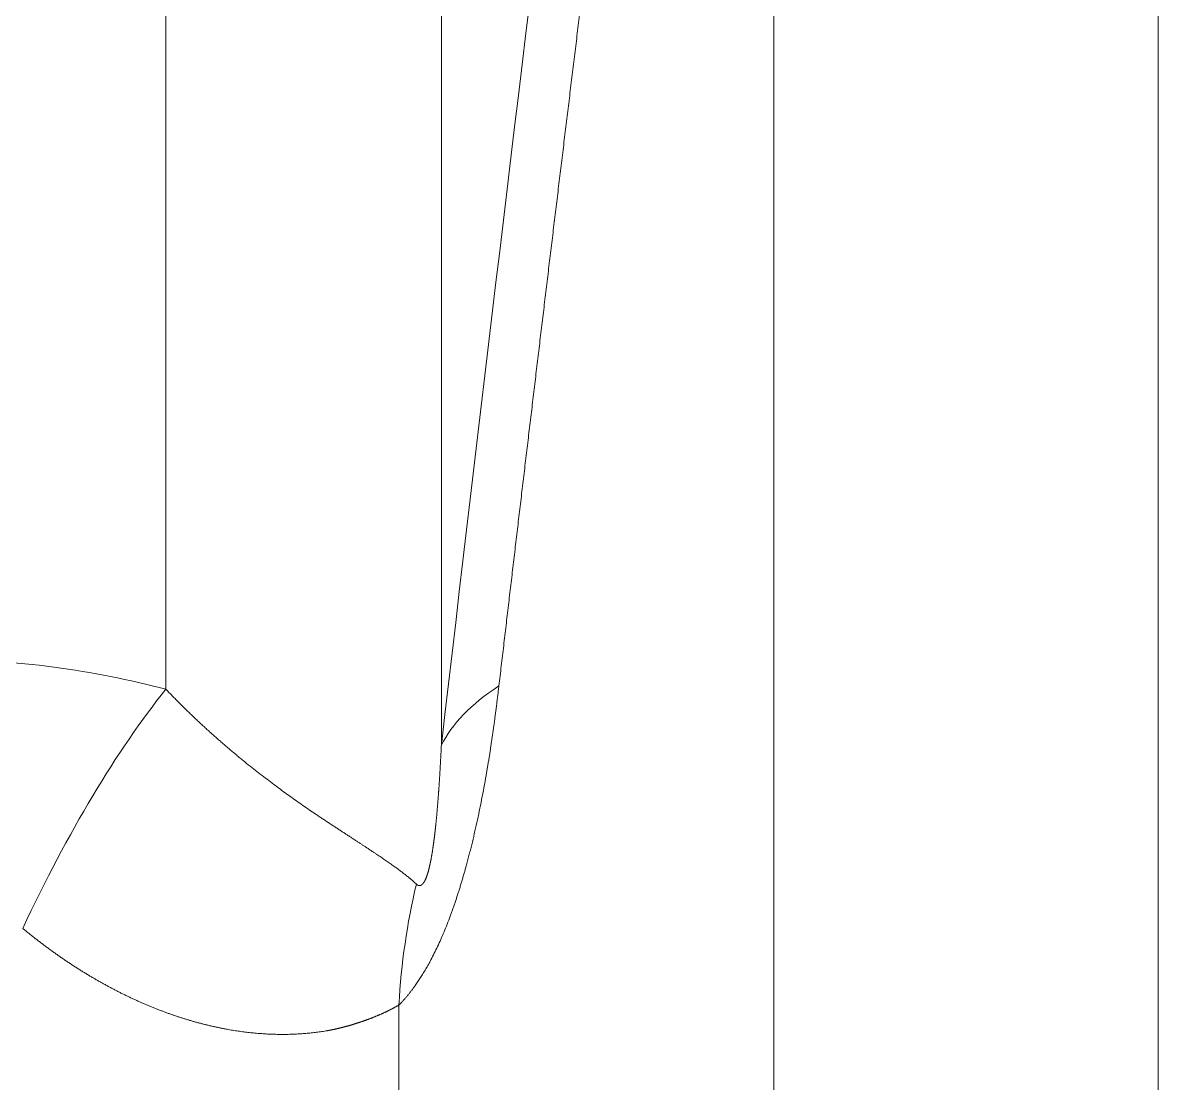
# Model space of a CAD drawing. Header units: millimetres. Extents: x 4664 to 8864, y -38 to 2932.
# Drawn here: x 7903.591 to 7907.12, y 2172.464 to 2175.758 of the extents above; entities that cross this region are included whole.
import ezdxf

# ---------------------------------------------------------------- set-up
doc = ezdxf.new("R2010")
doc.units = ezdxf.units.MM

msp = doc.modelspace()

# ---------------------------------------------------------------- linework, layer by layer
at = {"lineweight": 5}
for p, q in [((7904.0363, 2186.1942), (7904.0363, 2173.688)), ((7904.8924, 2173.5136), (7904.8924, 2182.7664)), ((7907.1203, 2178.5454), (7907.1203, 2157.2276)), ((7905.9256, 2157.6393), (7905.9256, 2178.1583)), ((7904.7604, 2172.7067), (7904.7604, 2154.3043))]:
    msp.add_line(p, q, dxfattribs=at)
for centre, major_axis, ratio, start_param, end_param in [((7913.5019, 2195.3371), (8.8397, 54.288), 0.099808, 1.878029, 2.000683), ((7907.4605, 2173.1237), (-2.5944, 0.3015), 0.315798, 5.91796, 6.172795), ((7904.0363, 2171.5485), (0.6646, 2.5259), 0.341532, 0.656404, 1.0773), ((7907.1497, 2172.124), (-1.8427, 1.851), 0.824618, 0.471585, 0.637602)]:
    msp.add_ellipse(centre, major_axis=major_axis, ratio=ratio, start_param=start_param, end_param=end_param, dxfattribs=at)
for points, knots in [([(7905.7931, 2179.4919), (7905.7916, 2179.4805), (7905.7886, 2179.4577), (7905.7842, 2179.4236), (7905.7797, 2179.3896), (7905.7752, 2179.3555), (7905.7708, 2179.3214), (7905.7663, 2179.2874), (7905.7619, 2179.2533), (7905.7574, 2179.2193), (7905.753, 2179.1853), (7905.7485, 2179.1513), (7905.7441, 2179.1174), (7905.7397, 2179.0834), (7905.7352, 2179.0495), (7905.7308, 2179.0156), (7905.7264, 2178.9816), (7905.722, 2178.9477), (7905.7176, 2178.9139), (7905.7132, 2178.88), (7905.7088, 2178.8462), (7905.7044, 2178.8123), (7905.7, 2178.7785), (7905.6956, 2178.7447), (7905.6913, 2178.7109), (7905.6869, 2178.6771), (7905.6825, 2178.6434), (7905.6782, 2178.6096), (7905.6738, 2178.5759), (7905.6694, 2178.5422), (7905.6651, 2178.5085), (7905.6607, 2178.4748), (7905.6564, 2178.4411), (7905.6521, 2178.4075), (7905.6477, 2178.3738), (7905.6434, 2178.3402), (7905.6391, 2178.3066), (7905.6348, 2178.273), (7905.6304, 2178.2394), (7905.6261, 2178.2059), (7905.6218, 2178.1723), (7905.6175, 2178.1388), (7905.6132, 2178.1053), (7905.6089, 2178.0718), (7905.6047, 2178.0383), (7905.6004, 2178.0048), (7905.5961, 2177.9714), (7905.5918, 2177.938), (7905.5876, 2177.9045), (7905.5833, 2177.8711), (7905.579, 2177.8377), (7905.5748, 2177.8044), (7905.5705, 2177.771), (7905.5663, 2177.7377), (7905.562, 2177.7043), (7905.5578, 2177.671), (7905.5536, 2177.6377), (7905.5493, 2177.6044), (7905.5451, 2177.5712), (7905.5409, 2177.5379), (7905.5367, 2177.5047), (7905.5325, 2177.4715), (7905.5283, 2177.4383), (7905.5241, 2177.4051), (7905.5199, 2177.3719), (7905.5157, 2177.3388), (7905.5115, 2177.3056), (7905.5073, 2177.2725), (7905.5031, 2177.2394), (7905.499, 2177.2063), (7905.4948, 2177.1732), (7905.4906, 2177.1402), (7905.4865, 2177.1071), (7905.4823, 2177.0741), (7905.4781, 2177.0411), (7905.474, 2177.0081), (7905.4699, 2176.9751), (7905.4657, 2176.9421), (7905.4616, 2176.9092), (7905.4575, 2176.8762), (7905.4533, 2176.8433), (7905.4492, 2176.8104), (7905.4451, 2176.7775), (7905.441, 2176.7447), (7905.4369, 2176.7118), (7905.4328, 2176.679), (7905.4287, 2176.6462), (7905.4246, 2176.6134), (7905.4205, 2176.5806), (7905.4164, 2176.5478), (7905.4124, 2176.5151), (7905.4083, 2176.4823), (7905.4042, 2176.4496), (7905.4001, 2176.4169), (7905.3961, 2176.3842), (7905.392, 2176.3515), (7905.388, 2176.3189), (7905.3839, 2176.2862), (7905.3799, 2176.2536), (7905.3758, 2176.221), (7905.3718, 2176.1884), (7905.3678, 2176.1558), (7905.3638, 2176.1233), (7905.3597, 2176.0907), (7905.3557, 2176.0582), (7905.3517, 2176.0257), (7905.3477, 2175.9932), (7905.3437, 2175.9607), (7905.3397, 2175.9283), (7905.3357, 2175.8958), (7905.3317, 2175.8634), (7905.3278, 2175.831), (7905.3238, 2175.7986), (7905.3198, 2175.7662), (7905.3158, 2175.7338), (7905.3119, 2175.7015), (7905.3079, 2175.6692), (7905.3039, 2175.6369), (7905.3, 2175.6046), (7905.2961, 2175.5723), (7905.2921, 2175.54), (7905.2882, 2175.5078), (7905.2842, 2175.4756), (7905.2803, 2175.4433), (7905.2764, 2175.4111), (7905.2725, 2175.379), (7905.2685, 2175.3468), (7905.2646, 2175.3147), (7905.2607, 2175.2825), (7905.2568, 2175.2504), (7905.2529, 2175.2183), (7905.249, 2175.1863), (7905.2452, 2175.1542), (7905.2413, 2175.1222), (7905.2374, 2175.0901), (7905.2335, 2175.0581), (7905.2296, 2175.0261), (7905.2258, 2174.9941), (7905.2219, 2174.9622), (7905.2181, 2174.9302), (7905.2142, 2174.8983), (7905.2104, 2174.8664), (7905.2065, 2174.8345), (7905.2027, 2174.8026), (7905.1989, 2174.7708), (7905.195, 2174.739), (7905.1912, 2174.7071), (7905.1874, 2174.6753), (7905.1836, 2174.6435), (7905.1798, 2174.6118), (7905.176, 2174.58), (7905.1721, 2174.5483), (7905.1684, 2174.5166), (7905.1646, 2174.4848), (7905.1608, 2174.4532), (7905.157, 2174.4215), (7905.1532, 2174.3898), (7905.1494, 2174.3582), (7905.1457, 2174.3266), (7905.1419, 2174.295), (7905.1381, 2174.2634), (7905.1344, 2174.2318), (7905.1306, 2174.2003), (7905.1269, 2174.1688), (7905.1231, 2174.1372), (7905.1194, 2174.1058), (7905.1157, 2174.0743), (7905.1119, 2174.0428), (7905.1082, 2174.0114), (7905.1045, 2173.9799), (7905.1008, 2173.9485), (7905.0971, 2173.9171), (7905.0934, 2173.8858), (7905.0897, 2173.8544), (7905.086, 2173.8231), (7905.0823, 2173.7917), (7905.0786, 2173.7604), (7905.0749, 2173.7292), (7905.0724, 2173.7083), (7905.0712, 2173.6979)], [0, 0, 0, 0, 0.00581, 0.011619, 0.017426, 0.023231, 0.029034, 0.034836, 0.040636, 0.046434, 0.05223, 0.058024, 0.063817, 0.069608, 0.075397, 0.081184, 0.08697, 0.092753, 0.098535, 0.104316, 0.110094, 0.11587, 0.121645, 0.127418, 0.133189, 0.138959, 0.144726, 0.150492, 0.156256, 0.162019, 0.167779, 0.173538, 0.179294, 0.185049, 0.190803, 0.196554, 0.202304, 0.208051, 0.213797, 0.219542, 0.225284, 0.231025, 0.236763, 0.2425, 0.248236, 0.253969, 0.2597, 0.26543, 0.271158, 0.276884, 0.282608, 0.288331, 0.294051, 0.29977, 0.305487, 0.311202, 0.316916, 0.322627, 0.328337, 0.334045, 0.339751, 0.345455, 0.351157, 0.356858, 0.362557, 0.368254, 0.373949, 0.379642, 0.385333, 0.391023, 0.396711, 0.402397, 0.408081, 0.413763, 0.419443, 0.425122, 0.430799, 0.436473, 0.442146, 0.447818, 0.453487, 0.459155, 0.46482, 0.470484, 0.476146, 0.481806, 0.487464, 0.493121, 0.498775, 0.504428, 0.510079, 0.515728, 0.521375, 0.52702, 0.532664, 0.538305, 0.543945, 0.549583, 0.555219, 0.560853, 0.566485, 0.572116, 0.577744, 0.583371, 0.588996, 0.594619, 0.60024, 0.605859, 0.611477, 0.617092, 0.622706, 0.628318, 0.633927, 0.639535, 0.645142, 0.650746, 0.656348, 0.661949, 0.667547, 0.673144, 0.678739, 0.684332, 0.689923, 0.695512, 0.7011, 0.706685, 0.712269, 0.717851, 0.72343, 0.729008, 0.734584, 0.740159, 0.745731, 0.751301, 0.75687, 0.762436, 0.768001, 0.773564, 0.779125, 0.784684, 0.790241, 0.795796, 0.80135, 0.806901, 0.812451, 0.817998, 0.823544, 0.829088, 0.83463, 0.84017, 0.845708, 0.851244, 0.856779, 0.862311, 0.867842, 0.87337, 0.878897, 0.884422, 0.889945, 0.895466, 0.900985, 0.906502, 0.912017, 0.91753, 0.923042, 0.928551, 0.934059, 0.939564, 0.945068, 0.95057, 0.95607, 0.961568, 0.967064, 0.972558, 0.97805, 0.983541, 0.989029, 0.994515, 1, 1, 1, 1]), ([(7902.6115, 2173.688), (7902.8363, 2173.7472), (7903.0799, 2173.7808), (7903.5687, 2173.7808), (7903.8117, 2173.7471), (7904.0363, 2173.688)], [0, 0, 0, 0, 0.5, 0.5, 1, 1, 1, 1]), ([(7905.0712, 2173.6979), (7905.0709, 2173.6953), (7905.0703, 2173.6902), (7905.0694, 2173.6825), (7905.0685, 2173.6749), (7905.0676, 2173.6673), (7905.0666, 2173.6597), (7905.0657, 2173.6522), (7905.0648, 2173.6447), (7905.0638, 2173.6372), (7905.0629, 2173.6298), (7905.0619, 2173.6225), (7905.061, 2173.6151), (7905.06, 2173.6079), (7905.059, 2173.6006), (7905.0581, 2173.5934), (7905.0571, 2173.5862), (7905.0561, 2173.5791), (7905.0551, 2173.572), (7905.0542, 2173.5649), (7905.0532, 2173.5579), (7905.0522, 2173.5509), (7905.0512, 2173.544), (7905.0502, 2173.5371), (7905.0492, 2173.5302), (7905.0482, 2173.5234), (7905.0471, 2173.5166), (7905.0461, 2173.5099), (7905.0451, 2173.5032), (7905.0441, 2173.4965), (7905.043, 2173.4899), (7905.042, 2173.4833), (7905.041, 2173.4767), (7905.0399, 2173.4702), (7905.0389, 2173.4637), (7905.0378, 2173.4573), (7905.0367, 2173.4509), (7905.0357, 2173.4445), (7905.0346, 2173.4382), (7905.0335, 2173.4319), (7905.0325, 2173.4257), (7905.0296, 2173.4091), (7905.0248, 2173.3823), (7905.0177, 2173.3455), (7905.0104, 2173.3093), (7905.0028, 2173.2738), (7904.9949, 2173.239), (7904.9867, 2173.2049), (7904.9783, 2173.1714), (7904.9713, 2173.1451), (7904.9659, 2173.1258), (7904.9623, 2173.1132), (7904.9587, 2173.1007), (7904.955, 2173.0883), (7904.9513, 2173.0761), (7904.9476, 2173.064), (7904.9437, 2173.0521), (7904.9399, 2173.0402), (7904.936, 2173.0285), (7904.932, 2173.017), (7904.928, 2173.0055), (7904.924, 2172.9942), (7904.9181, 2172.9783), (7904.9104, 2172.958), (7904.9007, 2172.934), (7904.8908, 2172.9108), (7904.8807, 2172.8887), (7904.8705, 2172.8676), (7904.861, 2172.8491), (7904.8523, 2172.833), (7904.8443, 2172.8189), (7904.8361, 2172.8053), (7904.8279, 2172.7921), (7904.8194, 2172.7794), (7904.8128, 2172.7698), (7904.808, 2172.7631), (7904.8051, 2172.7591), (7904.8022, 2172.7552), (7904.7992, 2172.7513), (7904.7963, 2172.7475), (7904.7933, 2172.7438), (7904.7904, 2172.7401), (7904.7874, 2172.7365), (7904.7844, 2172.7329), (7904.7815, 2172.7294), (7904.7785, 2172.726), (7904.7755, 2172.7226), (7904.7725, 2172.7193), (7904.7695, 2172.7161), (7904.7665, 2172.7129), (7904.7634, 2172.7098), (7904.7614, 2172.7077), (7904.7604, 2172.7067)], [0, 0, 0, 0, 0.007039, 0.014036, 0.020994, 0.02791, 0.034786, 0.041621, 0.048416, 0.055171, 0.061885, 0.068559, 0.075193, 0.081787, 0.088341, 0.094855, 0.101329, 0.107763, 0.114158, 0.120513, 0.126829, 0.133105, 0.139342, 0.145539, 0.151698, 0.157817, 0.163898, 0.169939, 0.175942, 0.181906, 0.187832, 0.193719, 0.199568, 0.205378, 0.211151, 0.216885, 0.222582, 0.228241, 0.233862, 0.239445, 0.244991, 0.2505, 0.283712, 0.316253, 0.348158, 0.379458, 0.410191, 0.440394, 0.470107, 0.499371, 0.51079, 0.52213, 0.533396, 0.544591, 0.555719, 0.566785, 0.577792, 0.588745, 0.599647, 0.610503, 0.621316, 0.632093, 0.642836, 0.667278, 0.691354, 0.715127, 0.73866, 0.762018, 0.78527, 0.802709, 0.820267, 0.837968, 0.855837, 0.873901, 0.892181, 0.898407, 0.904643, 0.910891, 0.91715, 0.923422, 0.929708, 0.936008, 0.942324, 0.948657, 0.955006, 0.961373, 0.967759, 0.974165, 0.980591, 0.987038, 0.993508, 1, 1, 1, 1]), ([(7904.0363, 2173.688), (7904.0378, 2173.6865), (7904.0406, 2173.6835), (7904.0449, 2173.6791), (7904.0492, 2173.6746), (7904.0536, 2173.67), (7904.058, 2173.6655), (7904.0625, 2173.6609), (7904.067, 2173.6563), (7904.0715, 2173.6517), (7904.0762, 2173.6471), (7904.0808, 2173.6424), (7904.0855, 2173.6377), (7904.0902, 2173.633), (7904.095, 2173.6283), (7904.0999, 2173.6236), (7904.1047, 2173.6188), (7904.1097, 2173.6141), (7904.1146, 2173.6093), (7904.1196, 2173.6045), (7904.1247, 2173.5997), (7904.1298, 2173.5948), (7904.1349, 2173.59), (7904.1401, 2173.5851), (7904.1453, 2173.5803), (7904.1506, 2173.5754), (7904.1559, 2173.5705), (7904.1613, 2173.5656), (7904.1667, 2173.5607), (7904.1721, 2173.5557), (7904.1776, 2173.5508), (7904.1831, 2173.5459), (7904.1887, 2173.5409), (7904.1942, 2173.536), (7904.1999, 2173.531), (7904.2056, 2173.526), (7904.2113, 2173.5211), (7904.217, 2173.5161), (7904.2228, 2173.5111), (7904.2286, 2173.5061), (7904.2345, 2173.5011), (7904.2404, 2173.4962), (7904.2463, 2173.4912), (7904.2523, 2173.4862), (7904.2583, 2173.4812), (7904.2643, 2173.4762), (7904.2704, 2173.4713), (7904.2816, 2173.4621), (7904.2979, 2173.449), (7904.3192, 2173.4322), (7904.3403, 2173.4159), (7904.3612, 2173.4), (7904.3818, 2173.3845), (7904.4022, 2173.3695), (7904.4224, 2173.3549), (7904.4424, 2173.3407), (7904.462, 2173.3269), (7904.4814, 2173.3136), (7904.4977, 2173.3026), (7904.511, 2173.2937), (7904.5214, 2173.2867), (7904.5315, 2173.28), (7904.5415, 2173.2733), (7904.5514, 2173.2669), (7904.561, 2173.2605), (7904.5705, 2173.2543), (7904.5798, 2173.2482), (7904.5889, 2173.2423), (7904.5978, 2173.2365), (7904.6066, 2173.2307), (7904.6152, 2173.2251), (7904.6236, 2173.2197), (7904.6318, 2173.2143), (7904.6399, 2173.209), (7904.6478, 2173.2039), (7904.6555, 2173.1988), (7904.6631, 2173.1938), (7904.6705, 2173.1889), (7904.6777, 2173.1841), (7904.6848, 2173.1794), (7904.6917, 2173.1748), (7904.6985, 2173.1703), (7904.7051, 2173.1658), (7904.7116, 2173.1614), (7904.7179, 2173.1571), (7904.724, 2173.1529), (7904.73, 2173.1487), (7904.7359, 2173.1446), (7904.7416, 2173.1406), (7904.7471, 2173.1366), (7904.7525, 2173.1326), (7904.7578, 2173.1288), (7904.763, 2173.125), (7904.768, 2173.1212), (7904.7728, 2173.1175), (7904.7776, 2173.1138), (7904.7822, 2173.1102), (7904.7867, 2173.1066), (7904.791, 2173.1031), (7904.7953, 2173.0995), (7904.7994, 2173.0961), (7904.8034, 2173.0927), (7904.8073, 2173.0893), (7904.811, 2173.0859), (7904.8135, 2173.0837), (7904.8147, 2173.0826)], [0, 0, 0, 0, 0.004445, 0.008933, 0.013466, 0.018044, 0.022665, 0.027331, 0.032041, 0.036796, 0.041594, 0.046437, 0.051325, 0.056256, 0.061232, 0.066252, 0.071316, 0.076425, 0.081577, 0.086775, 0.092016, 0.097302, 0.102632, 0.108006, 0.113424, 0.118887, 0.124394, 0.129946, 0.135541, 0.141181, 0.146865, 0.152594, 0.158367, 0.164184, 0.170045, 0.175951, 0.181901, 0.187895, 0.193934, 0.200016, 0.206144, 0.212315, 0.218531, 0.224791, 0.231095, 0.237444, 0.243837, 0.250274, 0.272984, 0.295693, 0.318401, 0.341107, 0.363812, 0.386516, 0.409217, 0.431918, 0.454617, 0.477315, 0.500011, 0.51271, 0.525327, 0.537864, 0.550318, 0.562691, 0.574983, 0.587193, 0.599322, 0.61137, 0.623336, 0.63522, 0.647023, 0.658745, 0.670386, 0.681945, 0.693423, 0.704819, 0.716134, 0.727368, 0.73852, 0.749592, 0.760582, 0.77149, 0.782318, 0.793064, 0.803729, 0.814313, 0.824815, 0.835237, 0.845577, 0.855836, 0.866014, 0.876111, 0.886127, 0.896062, 0.905916, 0.915688, 0.92538, 0.934991, 0.944521, 0.953969, 0.963337, 0.972624, 0.98183, 0.990956, 1, 1, 1, 1]), ([(7904.8147, 2173.0826), (7904.8149, 2173.0824), (7904.8152, 2173.0821), (7904.8158, 2173.0816), (7904.8163, 2173.0812), (7904.8169, 2173.0807), (7904.8174, 2173.0804), (7904.818, 2173.08), (7904.8185, 2173.0797), (7904.8191, 2173.0794), (7904.8196, 2173.0791), (7904.8202, 2173.0789), (7904.8207, 2173.0786), (7904.8213, 2173.0784), (7904.8218, 2173.0783), (7904.8223, 2173.0782), (7904.8229, 2173.0781), (7904.8234, 2173.078), (7904.8239, 2173.0779), (7904.8245, 2173.0779), (7904.825, 2173.0779), (7904.8255, 2173.078), (7904.826, 2173.078), (7904.8266, 2173.0781), (7904.8271, 2173.0782), (7904.8276, 2173.0784), (7904.8281, 2173.0786), (7904.8286, 2173.0788), (7904.8292, 2173.079), (7904.8297, 2173.0793), (7904.8302, 2173.0796), (7904.8307, 2173.0799), (7904.8312, 2173.0802), (7904.8317, 2173.0806), (7904.8322, 2173.081), (7904.8327, 2173.0815), (7904.8332, 2173.0819), (7904.8337, 2173.0824), (7904.8342, 2173.0829), (7904.8347, 2173.0835), (7904.8352, 2173.0841), (7904.8357, 2173.0847), (7904.8362, 2173.0853), (7904.8367, 2173.086), (7904.8372, 2173.0866), (7904.8377, 2173.0874), (7904.8382, 2173.0881), (7904.8387, 2173.0889), (7904.8392, 2173.0897), (7904.8397, 2173.0905), (7904.8401, 2173.0914), (7904.8406, 2173.0923), (7904.8411, 2173.0932), (7904.8416, 2173.0941), (7904.842, 2173.0951), (7904.8425, 2173.0961), (7904.843, 2173.0971), (7904.8435, 2173.0982), (7904.8439, 2173.0993), (7904.8444, 2173.1004), (7904.8449, 2173.1015), (7904.8453, 2173.1027), (7904.8458, 2173.1039), (7904.8463, 2173.1051), (7904.8467, 2173.1064), (7904.8472, 2173.1076), (7904.8476, 2173.1089), (7904.8481, 2173.1103), (7904.8485, 2173.1116), (7904.849, 2173.113), (7904.8494, 2173.1145), (7904.8499, 2173.1159), (7904.8503, 2173.1174), (7904.8508, 2173.1189), (7904.8512, 2173.1204), (7904.8517, 2173.122), (7904.8521, 2173.1236), (7904.8526, 2173.1252), (7904.853, 2173.1269), (7904.8534, 2173.1285), (7904.8539, 2173.1302), (7904.8543, 2173.132), (7904.8547, 2173.1337), (7904.8551, 2173.1355), (7904.8556, 2173.1373), (7904.856, 2173.1392), (7904.8564, 2173.1411), (7904.8568, 2173.143), (7904.8573, 2173.1449), (7904.8577, 2173.1468), (7904.8581, 2173.1488), (7904.8585, 2173.1508), (7904.8589, 2173.1529), (7904.8593, 2173.1549), (7904.8598, 2173.157), (7904.8602, 2173.1592), (7904.8606, 2173.1613), (7904.861, 2173.1635), (7904.8614, 2173.1657), (7904.8618, 2173.168), (7904.8622, 2173.1702), (7904.8626, 2173.1725), (7904.863, 2173.1748), (7904.8634, 2173.1772), (7904.8638, 2173.1796), (7904.8642, 2173.182), (7904.8646, 2173.1844), (7904.8649, 2173.1869), (7904.8653, 2173.1894), (7904.8657, 2173.1919), (7904.8661, 2173.1944), (7904.8665, 2173.197), (7904.8669, 2173.1996), (7904.8672, 2173.2023), (7904.8676, 2173.2049), (7904.868, 2173.2076), (7904.8684, 2173.2103), (7904.8687, 2173.2131), (7904.8691, 2173.2158), (7904.8695, 2173.2186), (7904.8698, 2173.2215), (7904.8702, 2173.2243), (7904.8706, 2173.2272), (7904.8709, 2173.2301), (7904.8713, 2173.2331), (7904.8717, 2173.236), (7904.872, 2173.239), (7904.8724, 2173.2421), (7904.8727, 2173.2451), (7904.8731, 2173.2482), (7904.8734, 2173.2513), (7904.8738, 2173.2544), (7904.8741, 2173.2576), (7904.8745, 2173.2608), (7904.8748, 2173.264), (7904.8751, 2173.2673), (7904.8755, 2173.2705), (7904.8758, 2173.2739), (7904.8762, 2173.2772), (7904.8765, 2173.2806), (7904.8768, 2173.2839), (7904.8772, 2173.2874), (7904.8775, 2173.2908), (7904.8778, 2173.2943), (7904.8781, 2173.2978), (7904.8785, 2173.3013), (7904.8788, 2173.3049), (7904.8791, 2173.3085), (7904.8794, 2173.3121), (7904.8797, 2173.3157), (7904.88, 2173.3194), (7904.8804, 2173.3231), (7904.8807, 2173.3268), (7904.881, 2173.3306), (7904.8813, 2173.3344), (7904.8816, 2173.3382), (7904.8819, 2173.342), (7904.8822, 2173.3459), (7904.8825, 2173.3498), (7904.8828, 2173.3537), (7904.8831, 2173.3576), (7904.8834, 2173.3616), (7904.8837, 2173.3656), (7904.884, 2173.3697), (7904.8843, 2173.3737), (7904.8846, 2173.3778), (7904.8848, 2173.3819), (7904.8851, 2173.3861), (7904.8854, 2173.3903), (7904.8857, 2173.3945), (7904.886, 2173.3987), (7904.8863, 2173.403), (7904.8865, 2173.4072), (7904.8868, 2173.4116), (7904.8871, 2173.4159), (7904.8873, 2173.4203), (7904.8876, 2173.4247), (7904.8879, 2173.4291), (7904.8881, 2173.4336), (7904.8884, 2173.438), (7904.8887, 2173.4426), (7904.8889, 2173.4471), (7904.8892, 2173.4517), (7904.8894, 2173.4563), (7904.8897, 2173.4609), (7904.89, 2173.4655), (7904.8902, 2173.4702), (7904.8905, 2173.4749), (7904.8907, 2173.4796), (7904.8909, 2173.4844), (7904.8912, 2173.4892), (7904.8914, 2173.494), (7904.8917, 2173.4989), (7904.8919, 2173.5037), (7904.8921, 2173.5086), (7904.8923, 2173.5119), (7904.8924, 2173.5136)], [0, 0, 0, 0, 0.004382, 0.008697, 0.012944, 0.017124, 0.021237, 0.025284, 0.029264, 0.033178, 0.037027, 0.040811, 0.044531, 0.048186, 0.051777, 0.055305, 0.058771, 0.062174, 0.065516, 0.068797, 0.072018, 0.075179, 0.078281, 0.081325, 0.084312, 0.087243, 0.090118, 0.092939, 0.095707, 0.098422, 0.101085, 0.103699, 0.106265, 0.108782, 0.111255, 0.113682, 0.116068, 0.118412, 0.120717, 0.122984, 0.125217, 0.127416, 0.129584, 0.131724, 0.133836, 0.135926, 0.137993, 0.140042, 0.142075, 0.144094, 0.146103, 0.148104, 0.150101, 0.152096, 0.154091, 0.156091, 0.158097, 0.160114, 0.162142, 0.164186, 0.166249, 0.168331, 0.170437, 0.172569, 0.174729, 0.176919, 0.179142, 0.1814, 0.183694, 0.186027, 0.188401, 0.190817, 0.193276, 0.195781, 0.198333, 0.200933, 0.203583, 0.206284, 0.209036, 0.211842, 0.214702, 0.217617, 0.220588, 0.223617, 0.226703, 0.229847, 0.233051, 0.236315, 0.23964, 0.243026, 0.246475, 0.249985, 0.253559, 0.257196, 0.260898, 0.264663, 0.268494, 0.27239, 0.276352, 0.28038, 0.284474, 0.288636, 0.292864, 0.29716, 0.301523, 0.305955, 0.310455, 0.315023, 0.31966, 0.324366, 0.329141, 0.333986, 0.338901, 0.343885, 0.348939, 0.354063, 0.359258, 0.364524, 0.36986, 0.375267, 0.380745, 0.386294, 0.391914, 0.397606, 0.403369, 0.409204, 0.41511, 0.421089, 0.427139, 0.433262, 0.439457, 0.445724, 0.452064, 0.458476, 0.46496, 0.471517, 0.478147, 0.48485, 0.491625, 0.498474, 0.505396, 0.51239, 0.519458, 0.526599, 0.533814, 0.541102, 0.548463, 0.555897, 0.563406, 0.570988, 0.578643, 0.586372, 0.594175, 0.602052, 0.610002, 0.618027, 0.626125, 0.634297, 0.642544, 0.650864, 0.659259, 0.667727, 0.67627, 0.684887, 0.693579, 0.702344, 0.711184, 0.720098, 0.729087, 0.73815, 0.747288, 0.7565, 0.765786, 0.775147, 0.784583, 0.794093, 0.803678, 0.813337, 0.823072, 0.83288, 0.842764, 0.852722, 0.862756, 0.872863, 0.883046, 0.893304, 0.903636, 0.914043, 0.924526, 0.935083, 0.945715, 0.956422, 0.967204, 0.978061, 0.988993, 1, 1, 1, 1]), ([(7904.7604, 2172.7067), (7904.7596, 2172.7062), (7904.7579, 2172.7053), (7904.7555, 2172.7039), (7904.753, 2172.7025), (7904.7505, 2172.7011), (7904.748, 2172.6997), (7904.7454, 2172.6984), (7904.7429, 2172.697), (7904.7404, 2172.6957), (7904.7379, 2172.6944), (7904.7354, 2172.6931), (7904.7329, 2172.6918), (7904.7303, 2172.6905), (7904.7278, 2172.6893), (7904.7253, 2172.6881), (7904.7228, 2172.6868), (7904.7203, 2172.6856), (7904.7178, 2172.6845), (7904.7152, 2172.6833), (7904.7127, 2172.6821), (7904.7102, 2172.681), (7904.7077, 2172.6798), (7904.7052, 2172.6787), (7904.7027, 2172.6776), (7904.7002, 2172.6765), (7904.6977, 2172.6755), (7904.6952, 2172.6744), (7904.6928, 2172.6734), (7904.6903, 2172.6723), (7904.6878, 2172.6713), (7904.6853, 2172.6703), (7904.6829, 2172.6693), (7904.6804, 2172.6683), (7904.678, 2172.6674), (7904.6756, 2172.6664), (7904.6731, 2172.6655), (7904.6707, 2172.6645), (7904.6683, 2172.6636), (7904.6659, 2172.6627), (7904.6635, 2172.6618), (7904.6611, 2172.661), (7904.6588, 2172.6601), (7904.6564, 2172.6593), (7904.654, 2172.6584), (7904.6517, 2172.6576), (7904.6494, 2172.6568), (7904.6471, 2172.656), (7904.6448, 2172.6552), (7904.6425, 2172.6544), (7904.6402, 2172.6537), (7904.6379, 2172.6529), (7904.6357, 2172.6522), (7904.6334, 2172.6514), (7904.6312, 2172.6507), (7904.629, 2172.65), (7904.6268, 2172.6493), (7904.6246, 2172.6487), (7904.6224, 2172.648), (7904.6203, 2172.6473), (7904.6181, 2172.6467), (7904.616, 2172.646), (7904.6139, 2172.6454), (7904.6118, 2172.6448), (7904.6097, 2172.6442), (7904.6077, 2172.6436), (7904.6056, 2172.643), (7904.6036, 2172.6424), (7904.6016, 2172.6419), (7904.5996, 2172.6413), (7904.5976, 2172.6408), (7904.5957, 2172.6403), (7904.5937, 2172.6397), (7904.5918, 2172.6392), (7904.5899, 2172.6387), (7904.588, 2172.6382), (7904.5862, 2172.6377), (7904.5843, 2172.6373), (7904.5825, 2172.6368), (7904.5807, 2172.6364), (7904.5789, 2172.6359), (7904.5771, 2172.6355), (7904.5754, 2172.6351), (7904.5737, 2172.6346), (7904.5719, 2172.6342), (7904.5703, 2172.6338), (7904.5686, 2172.6335), (7904.567, 2172.6331), (7904.5653, 2172.6327), (7904.5637, 2172.6323), (7904.5621, 2172.632), (7904.5606, 2172.6317), (7904.5591, 2172.6313), (7904.5575, 2172.631), (7904.556, 2172.6307), (7904.5546, 2172.6304), (7904.5531, 2172.6301), (7904.5517, 2172.6298), (7904.5503, 2172.6295), (7904.5489, 2172.6292), (7904.5476, 2172.6289), (7904.5462, 2172.6287), (7904.5449, 2172.6284), (7904.5436, 2172.6282), (7904.5424, 2172.628), (7904.5411, 2172.6277), (7904.5399, 2172.6275), (7904.5387, 2172.6273), (7904.5352, 2172.6267), (7904.5294, 2172.6257), (7904.5213, 2172.6245), (7904.5131, 2172.6233), (7904.5048, 2172.6222), (7904.4966, 2172.6212), (7904.4883, 2172.6203), (7904.4799, 2172.6194), (7904.4716, 2172.6187), (7904.4632, 2172.618), (7904.4547, 2172.6174), (7904.4463, 2172.6169), (7904.4378, 2172.6165), (7904.4293, 2172.6161), (7904.4208, 2172.6159), (7904.4123, 2172.6157), (7904.4037, 2172.6156), (7904.3951, 2172.6156), (7904.3865, 2172.6157), (7904.3779, 2172.6159), (7904.3693, 2172.6161), (7904.3607, 2172.6164), (7904.352, 2172.6168), (7904.3434, 2172.6173), (7904.3347, 2172.6179), (7904.3261, 2172.6185), (7904.3174, 2172.6192), (7904.3087, 2172.62), (7904.3, 2172.6209), (7904.2914, 2172.6219), (7904.2827, 2172.6229), (7904.274, 2172.624), (7904.2653, 2172.6252), (7904.2567, 2172.6265), (7904.248, 2172.6278), (7904.239, 2172.6293), (7904.2296, 2172.6309), (7904.2198, 2172.6327), (7904.21, 2172.6346), (7904.2002, 2172.6366), (7904.1904, 2172.6387), (7904.1805, 2172.6409), (7904.1707, 2172.6432), (7904.1608, 2172.6456), (7904.1509, 2172.6481), (7904.141, 2172.6506), (7904.1311, 2172.6533), (7904.1211, 2172.6561), (7904.1112, 2172.659), (7904.1013, 2172.662), (7904.0913, 2172.6651), (7904.0813, 2172.6682), (7904.0714, 2172.6715), (7904.0614, 2172.6749), (7904.0514, 2172.6783), (7904.0414, 2172.6819), (7904.0314, 2172.6855), (7904.0214, 2172.6893), (7904.0115, 2172.6931), (7904.0015, 2172.6971), (7903.9915, 2172.7011), (7903.9815, 2172.7053), (7903.9715, 2172.7095), (7903.9615, 2172.7138), (7903.9515, 2172.7182), (7903.9416, 2172.7227), (7903.9316, 2172.7273), (7903.9216, 2172.732), (7903.9117, 2172.7368), (7903.9017, 2172.7417), (7903.8918, 2172.7467), (7903.8818, 2172.7517), (7903.8719, 2172.7569), (7903.862, 2172.7622), (7903.8521, 2172.7675), (7903.8422, 2172.7729), (7903.8323, 2172.7784), (7903.8225, 2172.7841), (7903.8126, 2172.7898), (7903.8028, 2172.7955), (7903.793, 2172.8014), (7903.7832, 2172.8074), (7903.7734, 2172.8135), (7903.7636, 2172.8196), (7903.7539, 2172.8258), (7903.7441, 2172.8321), (7903.7344, 2172.8386), (7903.7247, 2172.845), (7903.7151, 2172.8516), (7903.7054, 2172.8583), (7903.6958, 2172.8651), (7903.6862, 2172.8719), (7903.6766, 2172.8788), (7903.667, 2172.8858), (7903.6575, 2172.8929), (7903.648, 2172.9001), (7903.6385, 2172.9074), (7903.629, 2172.9147), (7903.6196, 2172.9221), (7903.6102, 2172.9296), (7903.6008, 2172.9372), (7903.5945, 2172.9423), (7903.5914, 2172.9449)], [0, 0, 0, 0, 0.003572, 0.007121, 0.010646, 0.014148, 0.017627, 0.021082, 0.024514, 0.027923, 0.031308, 0.03467, 0.038008, 0.041323, 0.044615, 0.047883, 0.051128, 0.054349, 0.057548, 0.060722, 0.063874, 0.067002, 0.070106, 0.073187, 0.076245, 0.07928, 0.082291, 0.085278, 0.088243, 0.091184, 0.094101, 0.096995, 0.099866, 0.102713, 0.105537, 0.108338, 0.111115, 0.113869, 0.116599, 0.119307, 0.12199, 0.12465, 0.127287, 0.129901, 0.132491, 0.135058, 0.137601, 0.140121, 0.142618, 0.145091, 0.147541, 0.149967, 0.15237, 0.15475, 0.157106, 0.159439, 0.161748, 0.164034, 0.166297, 0.168536, 0.170752, 0.172945, 0.175114, 0.177259, 0.179382, 0.181481, 0.183556, 0.185608, 0.187637, 0.189643, 0.191625, 0.193583, 0.195518, 0.19743, 0.199319, 0.201184, 0.203025, 0.204844, 0.206639, 0.20841, 0.210158, 0.211883, 0.213584, 0.215262, 0.216917, 0.218548, 0.220156, 0.22174, 0.223301, 0.224839, 0.226353, 0.227844, 0.229312, 0.230756, 0.232177, 0.233574, 0.234948, 0.236299, 0.237626, 0.23893, 0.24021, 0.241467, 0.242701, 0.243911, 0.245098, 0.246262, 0.247402, 0.248519, 0.249613, 0.257163, 0.264688, 0.272187, 0.279661, 0.28711, 0.294533, 0.301932, 0.309306, 0.316655, 0.32398, 0.33128, 0.338555, 0.345806, 0.353033, 0.360236, 0.367414, 0.374569, 0.3817, 0.388807, 0.39589, 0.40295, 0.409987, 0.417, 0.423991, 0.430958, 0.437902, 0.444823, 0.451722, 0.458598, 0.465452, 0.472284, 0.479093, 0.48588, 0.492645, 0.499389, 0.506956, 0.51452, 0.522081, 0.529639, 0.537195, 0.544747, 0.552297, 0.559845, 0.56739, 0.574934, 0.582476, 0.590016, 0.597555, 0.605093, 0.61263, 0.620166, 0.627702, 0.635237, 0.642772, 0.650306, 0.657841, 0.665376, 0.672912, 0.680448, 0.687985, 0.695524, 0.703063, 0.710604, 0.718146, 0.725691, 0.733237, 0.740785, 0.748336, 0.755889, 0.763445, 0.771004, 0.778566, 0.786131, 0.793699, 0.801271, 0.808847, 0.816427, 0.824011, 0.8316, 0.839192, 0.84679, 0.854393, 0.862, 0.869613, 0.877231, 0.884855, 0.892484, 0.90012, 0.907761, 0.915409, 0.923063, 0.930724, 0.938392, 0.946067, 0.953749, 0.961438, 0.969135, 0.976839, 0.984551, 0.992272, 1, 1, 1, 1])]:
    msp.add_open_spline(points, degree=3, knots=knots, dxfattribs=at)

doc.saveas('drawing.dxf')
